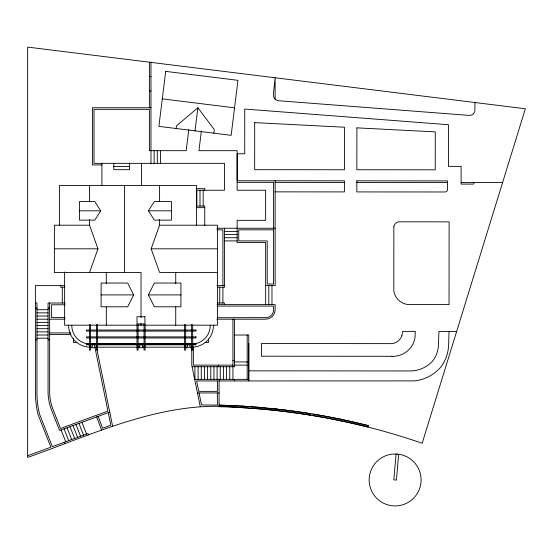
<?xml version="1.0" encoding="UTF-8"?>
<svg xmlns="http://www.w3.org/2000/svg" width="553" height="553" viewBox="0 0 553 553"><rect width="100%" height="100%" fill="white"/><g stroke="black" fill="none" stroke-linecap="round" stroke-linejoin="round"><path stroke-width="0.83" d="M248.781 343.531L248.76 380.948L219.071 380.948M474.909 102.519L474.903 110.773A5.309 5.295 50.6 0 1 469.255 115.404L278.138 100.708A6 5.979 50.6 0 1 275.498 99.436L274.965 98.932A6 5.979 50.6 0 1 273.369 94.176L275.138 77.766L275.138 99.084M456.667 331.413L449.05 331.413L448.614 344.968A39.353 39.069 0 0 1 447.626 352.517L447.149 354.362A39.208 38.924 0 0 1 441.384 366.321L440.05 367.939A40.341 40.051 0 0 1 414.37 380.893L248.76 380.948L248.76 335.028L234.513 335.028M210.244 325.427L210.078 327.943A18.456 18.456 0 0 1 191.773 344.007M396.079 454.061L393.826 479.845L396.411 480.073L398.672 454.29M282.521 411.287L282.707 409.773L296.546 411.584L310.351 413.658L310.129 415.123M176.172 128.51L176.504 125.821L197.884 107.752L214.315 129.596L213.873 133.183M188.822 129.409L186.181 150.679L149.393 150.679L149.393 109.335L93.996 109.335L93.996 163.342L224.49 163.342L224.49 190.253L196.84 190.253L196.84 206.075L204.755 206.075L204.755 225.665M195.022 130.847L197.884 107.752M201.382 130.978L198.942 150.679L237.147 150.679L237.147 190.253L265.64 190.253L265.64 220.322L237.147 220.322L237.147 242.484L265.64 242.484L265.64 304.606M340.337 420.75L340.676 419.236L349.925 421.324L368.395 425.651L368.042 427.082C325.427 416.333 281.781 409.738 237.887 407.416C164.227 399.646 95.199 433.642 27.65 457.421L27.65 47.102L525.35 108.768L422.167 443.25A670.775 670.775 0 0 0 219.071 406.711L219.071 379.365M401.9 335.733L402.584 331.378L415.248 331.385L415.02 337.8A22.555 22.396 0 0 1 392.022 356.339M502.601 182.504L474.121 182.504L473.638 184.087L461.105 184.08L461.119 166.377L448.428 166.363L448.462 124.722L244.751 109.052L244.709 153.782L237.168 153.775L237.147 180.755L344.401 180.831L344.395 191.912L275.138 191.856M89.517 272.553L97.957 248.815L89.572 225.209L89.572 219.548M217.419 272.415L159.596 272.415L151.149 248.815L159.596 225.209L159.596 219.548M133.653 294.908L127.681 306.784L101.109 306.784L101.109 283.039L127.681 283.039L133.653 294.908L101.109 294.908M148.391 294.908L154.356 283.039L180.935 283.039L180.935 306.784L154.356 306.784L148.391 294.908L180.935 294.908M100.701 210.824L94.77 220.129L79.494 220.129L79.494 201.527L94.77 201.527L100.701 210.824L79.494 210.824M148.391 210.824L154.356 201.527L171.437 201.527L171.437 220.129L154.356 220.129L148.391 210.824L171.437 210.824M109.75 412.096L59.62 430.504L51.498 409.884A50.793 50.793 0 0 1 48.056 390.819L48.056 303.023L65.178 303.023M27.65 455.734L50.883 447.197L38.122 414.791A95.621 95.621 0 0 1 35.392 390.819L35.392 285.611L64.673 285.611M194.186 343.848L90.367 344.014M149.393 76.556L150.976 76.556M149.393 90.927L150.976 90.927M150.976 107.752L92.413 107.752L92.413 164.925L101.911 164.925M113.78 166.508L129.609 166.508M237.147 182.338L273.555 182.338L273.555 228.237M196.163 188.67L204.755 188.67L204.755 190.253M196.232 207.658L204.755 207.658M89.572 225.209L54.388 225.209L54.388 272.553L141.022 272.553L141.022 317.533M159.596 225.209L217.419 225.209L217.419 325.178L64.625 325.178L64.625 271.965M216.769 228.237L275.138 228.237M217.108 229.82L222.907 229.82L222.907 285.611M224.49 231.403L237.147 231.403M224.49 234.569L237.147 234.569M224.49 237.735L237.147 237.735M224.49 240.901L237.147 240.901M54.388 248.815L97.957 248.815M151.149 248.815L217.419 248.815M216.859 285.611L224.49 285.611M265.64 285.611L275.138 285.611L275.138 180.755M64.673 287.194L60.719 287.194L60.719 285.611M217.364 287.194L224.49 287.194L224.49 228.237M35.392 303.023L36.975 303.023L36.975 390.819A86.116 86.116 0 0 0 39.609 414.245L52.369 446.651L88.038 433.552L88.618 435.024M217.364 303.023L224.49 303.023L224.49 304.606M216.838 304.606L275.138 304.606L275.138 309.701A9.553 9.498 0 0 1 265.585 319.199L216.831 319.199M65.15 304.786L51.401 304.786L51.401 317.436L65.15 317.436M217.447 306.086L273.659 306.086L273.583 310.745A8.012 8.012 0 0 1 266.684 317.643L217.467 317.719M35.392 308.118L36.975 308.118M48.056 308.118L49.639 308.118M36.975 309.701L48.056 309.701M36.975 312.867L48.056 312.867M36.975 316.033L48.056 316.033M36.975 319.199L48.056 319.199M49.639 319.199L64.749 319.199M36.975 322.364L48.056 322.364M36.975 325.53L48.056 325.53M68.109 325.53L68.634 325.53A21.629 21.629 0 0 0 89.558 347.166M213.935 325.53L213.41 325.53A21.629 21.629 0 0 1 192.485 347.166M36.975 328.696L48.056 328.696M36.975 331.862L48.056 331.862M49.639 332.934L70.839 332.934M49.639 334.517L70.839 334.517M36.975 335.028L48.056 335.028M36.975 338.194L48.056 338.194M35.392 339.777L36.975 339.777M48.056 339.777L49.639 339.777M76.756 342.431L73.383 342.431L73.383 338.477M205.26 342.431L208.661 342.431L208.661 339.051M90.485 346.918L92.247 346.918L92.247 344.809M96.464 346.918L94.701 346.918L94.701 344.809M138.07 346.918L139.833 346.918L139.833 344.809M144.056 346.918L142.294 346.918L142.294 344.809M185.663 346.918L187.426 346.918L187.426 344.809M191.642 346.918L189.879 346.918L189.879 344.809M97.376 347.18L137.075 347.18M144.188 347.18L184.667 347.18M90.263 347.706L96.595 347.706M137.856 347.706L144.188 347.706M185.442 347.706L191.773 347.706M232.931 360.369L234.513 360.369M234.513 361.952L248.76 361.952M232.931 365.118L193.356 365.118L193.356 346.634M234.513 365.118L247.177 365.118M192.098 366.701L234.513 366.701L234.513 319.199M194.684 379.365L248.76 379.365M197.462 392.955L219.071 392.955M275.138 182.366L344.401 182.414M356.837 182.421L447.584 182.483M461.105 182.497L474.121 182.504M449.05 331.413L438.923 331.406L438.411 346.054A29.019 28.804 0 0 1 433.939 359.256L432.564 361.095A30.201 29.98 0 0 1 410.181 370.959L248.767 370.835M392.022 356.291L261.438 356.201L261.445 343.537L392.029 343.634A12.021 11.938 0 0 0 401.886 335.733M87.858 343.848L89.531 343.959M282.707 409.773L249.838 406.607L219.071 405.128C269.394 406.462 319.593 413.264 368.395 425.651M162.299 98.876L234.555 107.828M312.88 414.079L327.224 416.616M328.067 416.775L340.676 419.236M81.913 422.319L86.551 434.098M78.941 423.411L83.579 435.19M75.961 424.504L80.6 436.282M72.996 425.596L77.634 437.375M70.024 426.688L74.662 438.467M67.051 427.773L71.69 439.559M64.079 428.865L68.717 440.651M61.107 429.958L65.745 441.743M64.259 442.289L64.839 443.762M98.199 416.333L102.561 428.222L110.807 425.195L108.25 412.642M96.713 416.879L101.621 430.255M199.08 392.955L201.527 404.962L217.46 405.114L217.329 392.955M200.234 406.531L191.773 365.118L191.773 346.226M96.941 349.378L112.632 426.211M94.985 347.706L107.925 411.079L60.526 428.485L52.984 409.338A47.71 47.71 0 0 1 49.639 390.819L49.639 303.023M71.8 325.427L71.959 327.943A18.456 18.456 0 0 0 89.462 343.994M271.972 285.611L271.972 304.606M268.806 285.611L268.806 304.606M252.631 406.814L252.631 408.39M247.177 335.028L247.177 379.365M234.513 379.365L234.513 380.948M232.931 319.199L232.931 379.365M229.765 366.701L229.765 379.365M226.599 366.701L226.599 379.365M223.433 366.701L223.433 379.365M222.907 287.194L222.907 303.023M220.267 366.701L220.267 379.365M219.741 287.194L219.741 303.023M218.684 365.118L218.684 366.701M217.101 366.701L217.101 379.365M213.935 366.701L213.935 379.365M210.769 366.701L210.769 379.365M207.603 366.701L207.603 379.365M204.437 366.701L204.437 379.365M203.172 190.253L203.172 206.075M201.271 366.701L201.271 379.365M200.006 190.253L200.006 206.075M198.105 366.701L198.105 379.365M196.591 225.672L196.591 185.504L59.399 185.504L59.399 225.05M194.939 366.701L194.939 379.365M192.7 324.57L192.7 350.084L191.642 350.084L191.642 324.57M185.663 324.57L185.663 350.084L184.605 350.084L184.605 324.57M175.73 272.747L175.73 283.654M175.73 307.053L175.73 325.178M160.474 150.679L160.474 163.342M159.596 185.504L159.596 201.257M157.308 150.679L157.308 163.342M154.142 150.679L154.142 163.342M150.976 62.185L150.976 163.342M149.393 62.185L149.393 107.752M145.107 324.57L145.107 350.084L144.056 350.084L144.056 324.57M141.478 163.342L141.478 185.29M141.022 323.775L141.022 325.178M138.07 324.57L138.07 350.084L137.02 350.084L137.02 324.57M129.609 163.342L129.609 169.674L113.78 169.674L113.78 163.342M124.473 185.504L124.473 272.553M106.307 272.747L106.307 283.654M106.307 307.053L106.307 325.178M101.911 163.342L101.911 185.29M97.522 324.57L97.522 350.084L96.464 350.084L96.464 324.57M90.485 324.57L90.485 350.084L89.427 350.084L89.427 324.57M89.572 185.504L89.572 201.257M62.302 287.194L62.302 303.023M232.246 405.584A679.589 679.589 0 0 1 233.891 405.66M242.117 406.102A679.589 679.589 0 0 1 243.762 406.199M257.733 407.202A679.589 679.589 0 0 1 259.371 407.34M274.959 408.847A679.589 679.589 0 0 1 276.597 409.02M254.698 122.628L254.663 169.688L344.408 169.75L344.443 127.218L254.698 122.628M356.837 180.838L356.83 191.919L445.034 191.981A2.558 2.544 25.6 0 0 447.571 189.444L447.584 180.9L356.837 180.838M356.885 127.861L356.851 169.757L435.239 169.812L435.273 131.87L356.885 127.861M393.86 226.516L393.812 290.968A15.975 15.975 0 0 0 402.314 302.809L404.043 303.576A15.975 15.975 0 0 0 409.6 304.579L449.05 304.606L449.112 221.857L399.01 221.815A5.903 5.903 0 0 0 393.854 226.516M165.706 71.378L158.891 126.374L231.147 135.326L237.963 80.33L165.706 71.378M273.555 229.82L238.73 229.82L238.73 240.901L267.223 240.901L267.223 284.028L273.555 284.028L273.555 229.82M144.921 316.738L137.006 316.738L137.006 323.864L144.921 323.864L144.921 316.738M195.997 330.03L86.392 330.03L86.392 331.088L195.997 331.088L195.997 330.03M195.997 336.895L86.392 336.895L86.392 337.945L195.997 337.945L195.997 336.895M195.997 343.752L86.392 343.752L86.392 344.809L195.997 344.809L195.997 343.752M217.488 380.948L196.626 380.948L198.755 391.372L217.488 391.372L217.488 380.948M397.386 454.089L393.985 454.02A25.963 25.963 0 0 0 372.086 491.949A25.963 25.963 0 0 0 415.718 495.765A25.963 25.963 0 0 0 400.738 454.607L397.386 454.089"/></g></svg>
